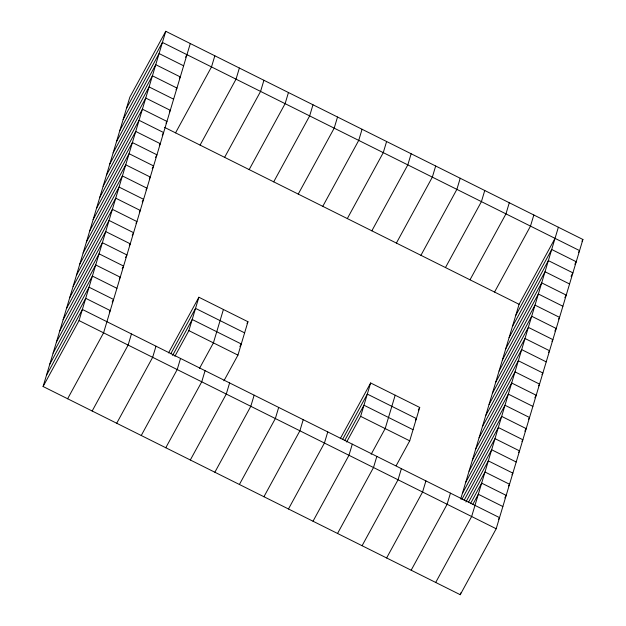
<?xml version="1.0" encoding="UTF-8"?>
<svg xmlns="http://www.w3.org/2000/svg" width="626" height="626" viewBox="0 0 626 626"><rect width="100%" height="100%" fill="white"/><g stroke="black" fill="none" stroke-linecap="round" stroke-linejoin="round"><path stroke-width="0.94" d="M43.092 386.516L129.809 97.241L165.757 31.3L582.908 239.484L496.191 528.759L460.243 594.7L43.092 386.516L79.04 320.582L165.757 31.3M190.296 43.546L103.58 332.829L67.631 398.762M131.452 333.948L128.119 345.075L92.171 411.008M214.835 55.792L211.502 66.919L175.554 132.853M155.991 346.194L152.658 357.321L116.71 423.254M239.375 68.038L236.041 79.166L200.085 145.099M180.531 358.44L177.197 369.567L141.249 435.5M174.865 356.311L188.872 330.622L198.872 297.24L247.951 321.733L237.943 355.114L223.936 380.804M263.914 80.284L260.58 91.412L224.624 157.345M205.07 370.686L201.736 381.813L165.78 447.747M223.412 309.487L213.411 342.868L199.404 368.558M288.453 92.531L285.112 103.658L249.164 169.591M229.609 382.932L226.276 394.059L190.32 459.993M312.984 104.777L309.651 115.904L273.703 181.837M254.148 395.178L250.807 406.305L214.859 472.239M337.524 117.023L334.19 128.15L298.242 194.083M278.68 407.424L275.346 418.551L239.398 484.485M362.063 129.269L358.729 140.396L322.781 206.33M303.219 419.67L299.885 430.798L263.937 496.731M386.602 141.515L383.269 152.642L347.32 218.576M327.758 431.917L324.425 443.044L288.476 508.977M411.141 153.761L407.808 164.888L371.852 230.822M352.297 444.163L348.964 455.29L313.016 521.223M346.632 442.034L360.639 416.345L370.639 382.963L419.717 407.456L409.709 440.837L396.172 465.674M435.68 166.007L432.339 177.135L396.391 243.068M376.836 456.409L373.503 467.536L337.547 533.469M395.178 395.209L385.17 428.591L371.163 454.28M460.22 178.254L456.878 189.381L420.93 255.314M401.376 468.655L398.042 479.782L362.086 545.716M484.751 190.5L481.417 201.627L445.469 267.56M425.915 480.901L422.573 492.028L386.625 557.962M509.29 202.746L505.957 213.873L470.009 279.806M450.446 493.147L447.113 504.274L411.165 570.208M533.829 214.992L530.496 226.119L494.548 292.052M460.713 499.008L519.079 304.299L555.035 238.365M558.369 227.238L471.652 516.513L435.704 582.454M460.243 594.7L460.799 592.845M126.475 108.361L162.424 42.427L579.574 250.611L578.635 252.325M123.142 119.488L159.09 53.554L183.629 65.8M119.801 130.615L155.757 64.681L180.296 76.928L179.357 78.633M116.467 141.742L152.415 75.801L176.955 88.047L176.023 89.761M113.134 152.869L149.082 86.928L173.621 99.174M109.8 163.996L145.748 98.055L170.288 110.301L169.356 112.015M106.467 175.124L142.415 109.182L166.954 121.428L166.015 123.142M103.126 186.243L139.082 120.309L163.613 132.555L162.212 135.122M99.792 197.37L135.74 131.437L160.279 143.683L159.348 145.396M96.459 208.497L132.407 142.564L156.946 154.81L155.545 157.376M93.125 219.624L129.073 153.691L153.613 165.937L152.212 168.504M89.784 230.751L125.74 164.81L150.279 177.056L149.34 178.77M185.562 57.24L186.963 54.673M86.451 241.879L122.399 175.937L146.938 188.183L146.007 189.897M83.117 253.006L119.065 187.064L143.604 199.311L142.204 201.877M79.784 264.133L115.732 198.192L140.271 210.438L139.332 212.151M76.442 275.252L112.398 209.319L136.938 221.565L135.999 223.279M73.109 286.379L109.065 220.446L133.596 232.692L132.196 235.259M69.776 297.506L105.724 231.573L130.263 243.819L129.332 245.533M66.442 308.634L102.39 242.7L126.929 254.946L125.529 257.513M63.109 319.761L99.057 253.82L123.596 266.066L122.195 268.64M59.767 330.888L95.723 264.947L120.255 277.193L119.323 278.906M56.434 342.015L92.382 276.074L116.921 288.32M53.1 353.142L89.048 287.201L113.588 299.447L112.187 302.014M49.767 364.262L85.715 298.328L110.254 310.574L109.315 312.288M46.426 375.389L82.382 309.455L499.525 517.639L498.593 519.345M168.527 352.907L198.872 297.24M170.796 353.753L195.539 308.368L244.617 332.86M172.596 355.458L192.205 319.495L241.284 343.987L239.883 346.554M247.02 323.446L247.951 321.733M340.294 438.63L370.639 382.963M342.563 439.475L367.305 394.09L416.384 418.583L415.445 420.296M344.832 440.328L363.972 405.218L413.05 429.71M418.317 410.03L419.717 407.456M515.746 315.426L551.702 249.492L576.233 261.738L574.832 264.305M512.412 326.553L548.36 260.612L572.9 272.858L571.029 276.285M509.079 337.68L545.027 271.739L569.566 283.985M505.745 348.807L541.693 282.866L566.233 295.112L564.832 297.686M502.404 359.934L538.36 293.993L562.891 306.239M499.071 371.054L535.019 305.12L559.558 317.366L558.627 319.08M495.737 382.181L531.685 316.247L556.224 328.493L554.824 331.06M492.404 393.308L528.352 327.375L552.891 339.621L551.952 341.334M489.062 404.435L525.018 338.502L549.558 350.748L548.619 352.454M485.729 415.562L521.677 349.621L546.216 361.867M581.969 241.198L582.908 239.484M482.396 426.689L518.344 360.748L542.883 372.994L541.952 374.708M479.062 437.817L515.01 371.875L539.549 384.121L538.618 385.835M475.721 448.944L511.677 383.002L536.216 395.249L534.815 397.815M472.387 460.063L508.343 394.13L532.875 406.376M469.054 471.19L505.002 405.257L529.541 417.503L528.61 419.217M465.721 482.317L501.669 416.384L526.208 428.63L524.807 431.197M462.387 493.445L498.335 427.511L522.874 439.757L521.935 441.463M461.847 499.431L495.002 438.63L519.533 450.877L518.602 452.59M464.116 500.284L491.66 449.758L516.2 462.004M465.916 501.989L488.327 460.885L512.866 473.131L511.935 474.844M468.655 501.982L484.993 472.012L509.533 484.258L508.594 485.972M470.455 503.687L481.66 483.139L506.199 495.385L504.799 497.952M472.724 504.54L478.327 494.266L502.858 506.512M164.552 127.368L519.079 304.299M188.872 330.622L237.943 355.114M360.639 416.345L409.709 440.837M79.04 320.582L496.191 528.759"/></g></svg>
